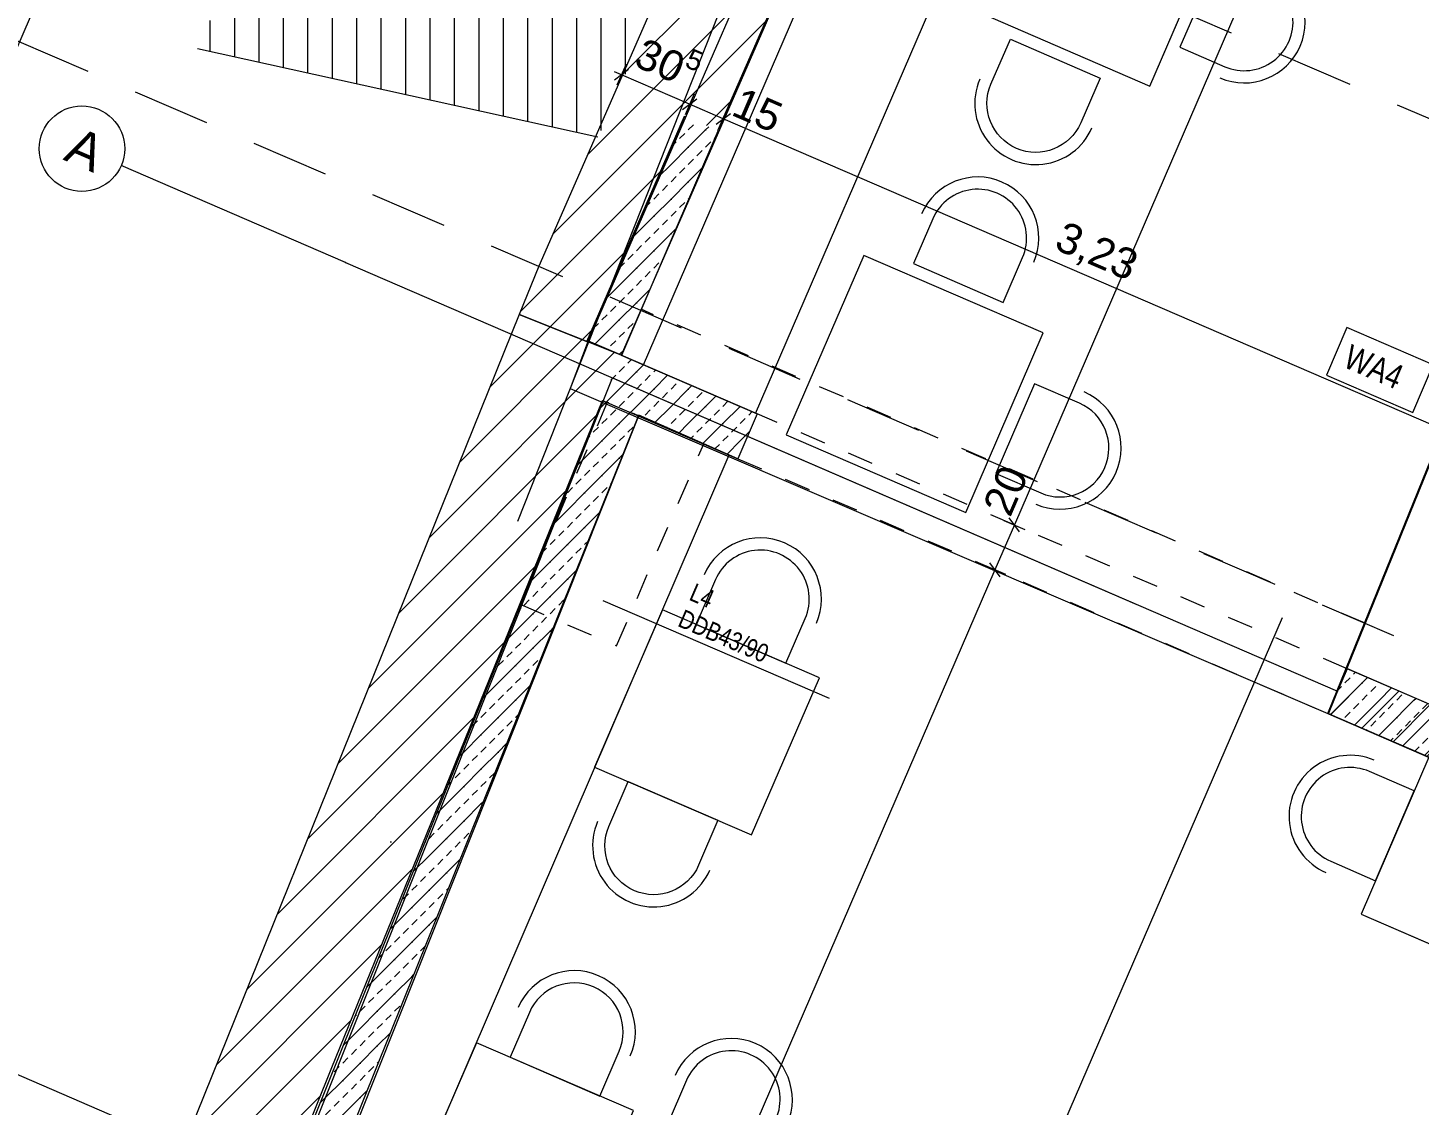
# Model space of a CAD drawing. Header units: millimetres. Extents: x 11801750 to 12566104, y 354831409 to 356234587.
# Drawn here: x 12542535 to 12548229, y 356224507 to 356228915 of the extents above; entities that cross this region are included whole.
import ezdxf
from ezdxf.enums import TextEntityAlignment as Align

# ---------------------------------------------------------------- set-up
doc = ezdxf.new("R2010")
doc.units = ezdxf.units.MM
doc.header["$MEASUREMENT"] = 0
for name, pattern in [('Dashed', [211.666667, 105.833333, -105.833333]), ('Dashed Long', [529.166651, 317.499995, -211.666656]), ('Dot & Dashed', [6702.78, 3527.78, -1763.89, 0, -1411.11])]:
    doc.linetypes.add(name, pattern=pattern)
for name, color, linetype in [('New_010 Aussenwände', 7, 'Continuous'), ('New_015 Innenwände', 7, 'Continuous'), ('New_035 Decken', 7, 'Continuous'), ('New_065 Möbel Einrichtung', 7, 'Continuous'), ('New_080 Raumdefinitionen', 7, 'Continuous'), ('New_110 Bemassungen Ausführung', 7, 'Continuous'), ('New_255 Plangrafiken', 7, 'Continuous'), ('New_290 Raster _ Achsen', 7, 'Continuous')]:
    doc.layers.add(name, color=color, linetype=linetype)
for name, color, linetype, lineweight in [('New_010 Aussenwände_Pen_No__1', 7, 'Continuous', 13), ('New_010 Aussenwände_Pen_No__96', 8, 'Continuous', 13), ('New_015 Innenwände_Pen_No__1', 7, 'Continuous', 13), ('New_015 Innenwände_Pen_No__96', 8, 'Continuous', 13), ('New_035 Decken_Pen_No__1', 7, 'Continuous', 13), ('New_065 Möbel Einrichtung_Pen_No__1', 7, 'Continuous', 13), ('New_065 Möbel Einrichtung_Pen_No__19', 255, 'Continuous', 13), ('New_065 Möbel Einrichtung_Pen_No__39', 8, 'Continuous', 13), ('New_110 Bemassungen Ausführung_Pen_No__1', 7, 'Continuous', 13), ('New_160 Beschriftungen Ausführung_Pen_No__1', 7, 'Continuous', 13), ('New_255 Plangrafiken_Pen_No__1', 7, 'Continuous', 13), ('New_255 Plangrafiken_Pen_No__21', 1, 'Continuous', 13), ('New_255 Plangrafiken_Pen_No__39', 8, 'Continuous', 13), ('New_290 Raster _ Achsen_Pen_No__1', 7, 'Continuous', 13), ('New_290 Raster _ Achsen_Pen_No__108', 7, 'Continuous', 13), ('New_Baulinie_Pen_No__21', 1, 'Continuous', 13)]:
    doc.layers.add(name, color=color, linetype=linetype, lineweight=lineweight)
doc.styles.add('GENERATED_STYLE_1', font='arial.ttf')
doc.styles.add('GENERATED_STYLE_2', font='arial.ttf', dxfattribs={"width": 0.8})
doc.dimstyles.new('GENERATED_STYLE__1', dxfattribs={"dimtxt": 125, "dimasz": 47.5, "dimexe": 0.18, "dimexo": 2, "dimgap": 0, "dimtad": 1, "dimlfac": 0.001, "dimzin": 0, "dimdsep": 46, "dimtxsty": 'GENERATED_STYLE_1', "dimblk": 'ARROWHEAD_2', "dimblk1": 'ARROWHEAD_2', "dimblk2": 'ARROWHEAD_2', "dimcen": 0.09, "dimclrd": 7, "dimclre": 7, "dimclrt": 7, "dimadec": 0, "dimazin": 0, "dimtfac": 1, "dimtdec": 4, "dimtmove": 0, "dimatfit": 3, "dimfxl": 1, "dimtolj": 1, "dimtzin": 0, "dimarcsym": 0})
pattern_1 = [(45, (12240439.16, 356160438.36), (-70.710678, 70.710678), [30, -20]), (45, (12240403.8, 356160473.71), (-70.710678, 70.710678), [100, 0])]
pattern_2 = [(45, (12240439.16, 356160438.36), (-91.92388, 91.92388), [])]

# ---------------------------------------------------------------- blocks, each defined once
blk = doc.blocks.new('*X21', base_point=(12240439.2, 356160438.4))
at = {"layer": 'New_255 Plangrafiken_Pen_No__39', "color": 8, "linetype": 'Continuous', "lineweight": 13}
for p, q in [((12543379.9, 356229041), (12543379.9, 356228796.2)), ((12543379.9, 356229041), (12543379.9, 356228796.2)), ((12543479.9, 356229041), (12543479.9, 356228791)), ((12543479.9, 356229041), (12543479.9, 356228791)), ((12543579.9, 356229041), (12543579.9, 356228791)), ((12543579.9, 356229041), (12543579.9, 356228791)), ((12543679.9, 356229041), (12543679.9, 356228791)), ((12543679.9, 356229041), (12543679.9, 356228791)), ((12543779.9, 356229041), (12543779.9, 356228791)), ((12543779.9, 356229041), (12543779.9, 356228791)), ((12543879.9, 356229041), (12543879.9, 356228791)), ((12543879.9, 356229041), (12543879.9, 356228791)), ((12543979.9, 356229041), (12543979.9, 356228791)), ((12543979.9, 356229041), (12543979.9, 356228791)), ((12544079.9, 356229041), (12544079.9, 356228791)), ((12544079.9, 356229041), (12544079.9, 356228791)), ((12544179.9, 356229041), (12544179.9, 356228791)), ((12544179.9, 356229041), (12544179.9, 356228791)), ((12544279.9, 356229041), (12544279.9, 356228791)), ((12544279.9, 356229041), (12544279.9, 356228791)), ((12544379.9, 356229041), (12544379.9, 356228791)), ((12544379.9, 356229041), (12544379.9, 356228791)), ((12544479.9, 356229041), (12544479.9, 356228791)), ((12544479.9, 356229041), (12544479.9, 356228791)), ((12544579.9, 356229041), (12544579.9, 356228791)), ((12544579.9, 356229041), (12544579.9, 356228791)), ((12544679.9, 356229041), (12544679.9, 356228791)), ((12544679.9, 356229041), (12544679.9, 356228791)), ((12544779.9, 356229041), (12544779.9, 356228791)), ((12544779.9, 356229041), (12544779.9, 356228791)), ((12544879.9, 356229041), (12544879.9, 356228791)), ((12544879.9, 356229041), (12544879.9, 356228791)), ((12544979.9, 356229041), (12544979.9, 356228791)), ((12544979.9, 356229041), (12544979.9, 356228791)), ((12543279.9, 356228945.4), (12543279.9, 356228818.2)), ((12543279.9, 356228945.4), (12543279.9, 356228818.2)), ((12543479.9, 356228791), (12543479.9, 356228774.1)), ((12543479.9, 356228791), (12543479.9, 356228774.1)), ((12543579.9, 356228791), (12543579.9, 356228752.1)), ((12543579.9, 356228791), (12543579.9, 356228752.1)), ((12543679.9, 356228791), (12543679.9, 356228730)), ((12543679.9, 356228791), (12543679.9, 356228730)), ((12543779.9, 356228791), (12543779.9, 356228708)), ((12543779.9, 356228791), (12543779.9, 356228708)), ((12543879.9, 356228791), (12543879.9, 356228685.9)), ((12543879.9, 356228791), (12543879.9, 356228685.9)), ((12543979.9, 356228791), (12543979.9, 356228663.8)), ((12543979.9, 356228791), (12543979.9, 356228663.8)), ((12544079.9, 356228791), (12544079.9, 356228641.8)), ((12544079.9, 356228791), (12544079.9, 356228641.8)), ((12544179.9, 356228791), (12544179.9, 356228619.7)), ((12544179.9, 356228791), (12544179.9, 356228619.7)), ((12544279.9, 356228791), (12544279.9, 356228597.7)), ((12544279.9, 356228791), (12544279.9, 356228597.7)), ((12544379.9, 356228791), (12544379.9, 356228575.6)), ((12544379.9, 356228791), (12544379.9, 356228575.6)), ((12544479.9, 356228791), (12544479.9, 356228553.6)), ((12544479.9, 356228791), (12544479.9, 356228553.6)), ((12544579.9, 356228791), (12544579.9, 356228541)), ((12544579.9, 356228791), (12544579.9, 356228541)), ((12544679.9, 356228791), (12544679.9, 356228541)), ((12544679.9, 356228791), (12544679.9, 356228541)), ((12544779.9, 356228791), (12544779.9, 356228541)), ((12544779.9, 356228791), (12544779.9, 356228541)), ((12544879.9, 356228791), (12544879.9, 356228541)), ((12544879.9, 356228791), (12544879.9, 356228541)), ((12544979.9, 356228791), (12544979.9, 356228725.8)), ((12544979.9, 356228791), (12544979.9, 356228725.8)), ((12544579.9, 356228541), (12544579.9, 356228531.5)), ((12544579.9, 356228541), (12544579.9, 356228531.5)), ((12544679.9, 356228541), (12544679.9, 356228509.4)), ((12544679.9, 356228541), (12544679.9, 356228509.4)), ((12544779.9, 356228541), (12544779.9, 356228487.4)), ((12544779.9, 356228541), (12544779.9, 356228487.4)), ((12544879.9, 356228541), (12544879.9, 356228495.6)), ((12544879.9, 356228541), (12544879.9, 356228495.6))]:
    blk.add_line(p, q, dxfattribs=at)
blk = doc.blocks.new('Fill_2', base_point=(12240439.2, 356160438.4))
at = {"layer": 'New_255 Plangrafiken_Pen_No__39', "color": 8, "linetype": 'Continuous', "lineweight": 13}
blk.add_blockref('*X21', (12240439.2, 356160438.4), dxfattribs=at)
blk = doc.blocks.new('Slab_5', base_point=(12545847.7, 356218065.5))
at = {"layer": 'New_035 Decken_Pen_No__1', "color": 7, "linetype": 'Continuous', "lineweight": 13, "flags": 128}
blk.add_lwpolyline([(12545847.7, 356218065.5), (12541857.8, 356219789.1), (12544927.2, 356227482.7), (12547894, 356226201), (12547854.4, 356226109.2), (12552736.2, 356224000.4), (12551404.9, 356220918.5), (12547851, 356222450.4), (12545939.5, 356218025.8)], close=True, dxfattribs=at)
blk = doc.blocks.new('Slab_6', base_point=(12547854.4, 356226109.2))
at = {"layer": 'New_035 Decken_Pen_No__1', "color": 7, "linetype": 'Continuous', "lineweight": 13, "flags": 128}
blk.add_lwpolyline([(12547854.4, 356226109.2), (12550065, 356231553.1), (12550122.1, 356231694.1), (12546907.5, 356232408.4), (12544827.2, 356227634.8), (12544754.7, 356227439.1)], close=True, dxfattribs=at)
blk = doc.blocks.new('Wall_7', base_point=(12542899.1, 356222447.5))
at = {"layer": 'New_010 Aussenwände', "linetype": 'Continuous', "lineweight": 0, "true_color": 0x000000}
h = blk.add_hatch(dxfattribs=at)
h.set_pattern_fill('BETON_BEWEHRT_SN46', color=18, style=0, pattern_type=2)
h.set_pattern_definition(pattern_1)
h.paths.add_polyline_path([(12543047.5, 356222387.8), (12545035.6, 356227330.2), (12544887.1, 356227389.9), (12542899.1, 356222447.5)])
at = {"layer": 'New_010 Aussenwände_Pen_No__1', "color": 7, "linetype": 'Continuous', "lineweight": 13, "flags": 128}
for points in [[(12544887.1, 356227389.9), (12542899.1, 356222447.5)], [(12543047.5, 356222387.8), (12545035.6, 356227330.2)]]:
    blk.add_lwpolyline(points, dxfattribs=at)
blk = doc.blocks.new('Wall_10', base_point=(12544545.9, 356227742.6))
at = {"layer": 'New_010 Aussenwände_Pen_No__96', "linetype": 'Continuous', "lineweight": 13}
h = blk.add_hatch(dxfattribs=at)
h.set_pattern_fill('COMMON_BRICK', color=8, style=0, pattern_type=2)
h.set_pattern_definition(pattern_2)
h.paths.add_polyline_path([(12544625.9, 356227939.6), (12544545.9, 356227742.6), (12544822.8, 356227632.1), (12545221.9, 356228553.6), (12545358.6, 356228494.6), (12545759.5, 356229410.7), (12545621.8, 356229470.2), (12546022.6, 356230386.3), (12546160.3, 356230326.8), (12546561.2, 356231243), (12546423.5, 356231302.5), (12546907.5, 356232408.4), (12548004.1, 356232164.7), (12547971.6, 356232018.3), (12549088.8, 356231770.1), (12549121.4, 356231916.5), (12550122.1, 356231694.1), (12550236.4, 356231976), (12546731.6, 356232754.8)])
at = {"layer": 'New_010 Aussenwände_Pen_No__1', "color": 7, "linetype": 'Continuous', "lineweight": 13, "flags": 128}
for points in [[(12546731.6, 356232754.8), (12544625.9, 356227939.6)], [(12545358.6, 356228494.6), (12545759.5, 356229410.7)], [(12544822.8, 356227632.1), (12545221.9, 356228553.6)], [(12544625.9, 356227939.6), (12544545.9, 356227742.6)], [(12544545.9, 356227742.6), (12544822.8, 356227632.1)]]:
    blk.add_lwpolyline(points, dxfattribs=at)
blk = doc.blocks.new('Wall_11', base_point=(12544827.2, 356227634.8))
at = {"layer": 'New_010 Aussenwände', "linetype": 'Continuous', "lineweight": 0, "true_color": 0x000000}
h = blk.add_hatch(dxfattribs=at)
h.set_pattern_fill('BETON_BEWEHRT_SN46', color=18, style=0, pattern_type=2)
h.set_pattern_definition(pattern_1)
h.paths.add_polyline_path([(12544965, 356227575.6), (12545359.6, 356228494.1), (12545221.9, 356228553.6), (12544827.2, 356227634.8)])
at = {"layer": 'New_010 Aussenwände_Pen_No__1', "color": 7, "linetype": 'Continuous', "lineweight": 13, "flags": 128}
for points in [[(12545221.9, 356228553.6), (12544827.2, 356227634.8)], [(12544965, 356227575.6), (12545359.6, 356228494.1)], [(12544827.2, 356227634.8), (12544965, 356227575.6)]]:
    blk.add_lwpolyline(points, dxfattribs=at)
blk = doc.blocks.new('Wall_16', base_point=(12551027.9, 356231799.1))
at = {"layer": 'New_010 Aussenwände_Pen_No__1', "color": 7, "linetype": 'Continuous', "lineweight": 13}
blk.add_line((12548300.5, 356226134.4), (12547933.2, 356226293), dxfattribs=at)
at = {"layer": 'New_010 Aussenwände_Pen_No__1', "color": 7, "linetype": 'Continuous', "lineweight": 13, "flags": 128}
blk.add_lwpolyline([(12548595.2, 356227926.6), (12547933.2, 356226293)], dxfattribs=at)
blk = doc.blocks.new('Wall_18', base_point=(12544962.3, 356227575.3))
at = {"layer": 'New_010 Aussenwände', "linetype": 'Continuous', "lineweight": 0, "true_color": 0x000000}
h = blk.add_hatch(dxfattribs=at)
h.set_pattern_fill('BETON_BEWEHRT_SN46', color=18, style=0, pattern_type=2)
h.set_pattern_definition(pattern_1)
h.paths.add_polyline_path([(12544887.1, 356227389.9), (12545440.2, 356227152.1), (12545519.2, 356227335.8), (12544962.3, 356227575.3)])
at = {"layer": 'New_010 Aussenwände_Pen_No__1', "color": 7, "linetype": 'Continuous', "lineweight": 13, "flags": 128}
for points in [[(12545519.2, 356227335.8), (12544962.3, 356227575.3)], [(12544887.1, 356227389.9), (12545440.2, 356227152.1)], [(12545519.2, 356227335.8), (12545440.2, 356227152.1)]]:
    blk.add_lwpolyline(points, dxfattribs=at)
blk = doc.blocks.new('Wall_19', base_point=(12548592.7, 356225790.3))
at = {"layer": 'New_010 Aussenwände', "linetype": 'Continuous', "lineweight": 0, "true_color": 0x000000}
h = blk.add_hatch(dxfattribs=at)
h.set_pattern_fill('BETON_BEWEHRT_SN46', color=18, style=0, pattern_type=2)
h.set_pattern_definition(pattern_1)
h.paths.add_polyline_path([(12547933.2, 356226293), (12547858.1, 356226107.6), (12548300.5, 356226134.4)])
h = blk.add_hatch(dxfattribs=at)
h.set_pattern_fill('BETON_BEWEHRT_SN46', color=18, style=0, pattern_type=2)
h.set_pattern_definition(pattern_1)
h.paths.add_polyline_path([(12547858.1, 356226107.6), (12549706.8, 356225309), (12549770.2, 356225455.9), (12549786.1, 356225492.6), (12548300.5, 356226134.4)])
at = {"layer": 'New_010 Aussenwände_Pen_No__1', "color": 7, "linetype": 'Continuous', "lineweight": 13}
blk.add_line((12548300.5, 356226134.4), (12547933.2, 356226293), dxfattribs=at)
at = {"layer": 'New_010 Aussenwände_Pen_No__1', "color": 7, "linetype": 'Continuous', "lineweight": 13, "flags": 128}
for points in [[(12547858.1, 356226107.6), (12547933.2, 356226293)], [(12547858.1, 356226107.6), (12549706.8, 356225309)]]:
    blk.add_lwpolyline(points, dxfattribs=at)
blk = doc.blocks.new('Wall_20', base_point=(12547933.7, 356226292.8))
at = {"layer": 'New_010 Aussenwände_Pen_No__96', "linetype": 'Continuous', "lineweight": 13}
h = blk.add_hatch(dxfattribs=at)
h.set_pattern_fill('COMMON_BRICK', color=8, style=0, pattern_type=2)
h.set_pattern_definition(pattern_2)
h.paths.add_polyline_path([(12547933.7, 356226292.8), (12547854.4, 356226109.2), (12548405.2, 356225871.3), (12548484.5, 356226054.9)])
at = {"layer": 'New_010 Aussenwände_Pen_No__1', "color": 7, "linetype": 'Continuous', "lineweight": 13, "flags": 128}
for points in [[(12547933.7, 356226292.8), (12547854.4, 356226109.2)], [(12548484.5, 356226054.9), (12547933.7, 356226292.8)], [(12547854.4, 356226109.2), (12548405.2, 356225871.3)], [(12548405.2, 356225871.3), (12548484.5, 356226054.9)]]:
    blk.add_lwpolyline(points, dxfattribs=at)
blk = doc.blocks.new('Wall_37', base_point=(12539105.3, 356213984.7))
at = {"layer": 'New_015 Innenwände_Pen_No__96', "linetype": 'Continuous', "lineweight": 13}
h = blk.add_hatch(dxfattribs=at)
h.set_pattern_fill('COMMON_BRICK', color=8, style=0, pattern_type=2)
h.set_pattern_definition(pattern_2)
h.paths.add_polyline_path([(12539105.3, 356213984.7), (12539526.9, 356213802.6), (12539729.3, 356214368.7), (12540445.4, 356216233.8), (12540673.7, 356216808.5), (12541025.8, 356217693.6), (12541718.2, 356219438.8), (12541901.2, 356219904.4), (12542070.1, 356220327.7), (12542314.7, 356220940.7), (12542912.9, 356222483.2), (12543413.4, 356223751.8), (12543776.6, 356224653.6), (12544204.9, 356225707.8), (12544962.3, 356227575.3), (12544545.9, 356227742.6), (12542691.4, 356223148.6), (12542135.9, 356221738.4), (12541223.3, 356219405.7), (12540557, 356217735.1), (12539650.6, 356215443.3), (12539315.6, 356214547.4)])
at = {"layer": 'New_015 Innenwände_Pen_No__1', "color": 7, "linetype": 'Continuous', "lineweight": 13, "flags": 128}
for points in [[(12544545.9, 356227742.6), (12542691.4, 356223148.6)], [(12544962.3, 356227575.3), (12544545.9, 356227742.6)], [(12544204.9, 356225707.8), (12544887.1, 356227389.9)], [(12543776.6, 356224653.6), (12544204.9, 356225707.8)], [(12543413.4, 356223751.8), (12543776.6, 356224653.6)]]:
    blk.add_lwpolyline(points, dxfattribs=at)
blk = doc.blocks.new('Standard grid marker[47]', base_point=(12541508.9, 356225057.5))
at = {"layer": 'New_290 Raster _ Achsen_Pen_No__108', "color": 7, "linetype": 'Dot & Dashed', "lineweight": 13}
blk.add_line((12542426.9, 356224660.9), (12563430.3, 356215587.8), dxfattribs=at)
at = {"layer": 'New_290 Raster _ Achsen_Pen_No__108', "color": 7, "lineweight": 13, "style": 'GENERATED_STYLE_1'}
for tag, p in [('AC_MarkerText_1_0', (12541391.5, 356225192.9)), ('AC_MarkerText_1_1', (12564552.3, 356215187.8))]:
    blk.add_attdef(tag, text='', height=150, rotation=336.6365, dxfattribs=at).set_placement(p, align=Align.TOP_CENTER)
blk = doc.blocks.new('Standard grid marker[48]', base_point=(12542916.7, 356228351.1))
at = {"layer": 'New_290 Raster _ Achsen_Pen_No__1', "color": 7, "linetype": 'Continuous', "lineweight": 13}
blk.add_circle((12542756.1, 356228420.5), 175, dxfattribs=at)
at = {"layer": 'New_290 Raster _ Achsen_Pen_No__108', "color": 7, "linetype": 'Dot & Dashed', "lineweight": 13}
for q in [(12542916.7, 356228351.1), (12564850.8, 356218876)]:
    blk.add_line((12543834.8, 356227954.6), q, dxfattribs=at)
blk.add_point((12543834.8, 356227954.6), dxfattribs=at)
blk.add_point((12543834.8, 356227954.6), dxfattribs=at)
at = {"layer": 'New_290 Raster _ Achsen_Pen_No__108', "color": 7, "lineweight": 13, "style": 'GENERATED_STYLE_1'}
for tag, p in [('AC_MarkerText_1_0', (12542799.4, 356228486.6)), ('AC_MarkerText_1_1', (12565972.8, 356218476.1))]:
    blk.add_attdef(tag, text='', height=150, rotation=336.6365, dxfattribs=at).set_placement(p, align=Align.TOP_CENTER)
blk = doc.blocks.new('Standard grid marker[52]', base_point=(12539230.2, 356213489.9))
at = {"layer": 'New_290 Raster _ Achsen_Pen_No__108', "color": 7, "linetype": 'Dot & Dashed', "lineweight": 13}
blk.add_line((12539603.7, 356214432.9), (12547078.2, 356233305.9), dxfattribs=at)
at = {"layer": 'New_290 Raster _ Achsen_Pen_No__108', "color": 7, "lineweight": 13, "style": 'GENERATED_STYLE_1'}
for tag, p in [('AC_MarkerText_1_1', (12547559.5, 356234477.6)), ('AC_MarkerText_1_0', (12539209.1, 356213393.3))]:
    blk.add_attdef(tag, text='', height=150, rotation=336.6365, dxfattribs=at).set_placement(p, align=Align.TOP_CENTER)
blk = doc.blocks.new('Dining Table 01 27[63]', base_point=(12547990.8, 356225287.7))
at = {"layer": 'New_065 Möbel Einrichtung_Pen_No__19', "color": 255, "linetype": 'Continuous', "lineweight": 13, "flags": 128}
blk.add_lwpolyline([(12547990.8, 356225287.7), (12548633.4, 356225010.1), (12548911, 356225652.7), (12548268.4, 356225930.3)], close=True, dxfattribs=at)
at = {"layer": 'New_065 Möbel Einrichtung_Pen_No__39', "color": 8, "linetype": 'Continuous', "lineweight": 13}
for p, q in [((12548268.4, 356225930.3), (12547990.8, 356225287.7)), ((12548911, 356225652.7), (12548268.4, 356225930.3)), ((12548633.4, 356225010.1), (12548911, 356225652.7)), ((12547990.8, 356225287.7), (12548633.4, 356225010.1))]:
    blk.add_line(p, q, dxfattribs=at)
blk = doc.blocks.new('Chair 02 27[65]', base_point=(12548050.3, 356225425.4))
at = {"layer": 'New_065 Möbel Einrichtung_Pen_No__39', "color": 8, "linetype": 'Continuous', "lineweight": 13, "flags": 128}
blk.add_lwpolyline([(12548050.3, 356225425.4), (12548208.9, 356225792.6), (12548025.3, 356225872, 1), (12547866.7, 356225504.8)], format="xyb", close=True, dxfattribs=at)
at = {"layer": 'New_065 Möbel Einrichtung_Pen_No__39', "color": 8, "linetype": 'Continuous', "lineweight": 13}
blk.add_arc((12547946, 356225688.4), 250, 66.6356, 246.6356, dxfattribs=at)
blk = doc.blocks.new('Dining Table 01 27[79]', base_point=(12546709.2, 356229727.9))
at = {"layer": 'New_065 Möbel Einrichtung_Pen_No__19', "color": 255, "linetype": 'Continuous', "lineweight": 13, "flags": 128}
blk.add_lwpolyline([(12546709.2, 356229727.9), (12546391.9, 356228993.5), (12547126.3, 356228676.2), (12547443.6, 356229410.7)], close=True, dxfattribs=at)
at = {"layer": 'New_065 Möbel Einrichtung_Pen_No__39', "color": 8, "linetype": 'Continuous', "lineweight": 13}
for p, q in [((12546709.2, 356229727.9), (12546391.9, 356228993.5)), ((12547443.6, 356229410.7), (12546709.2, 356229727.9)), ((12547126.3, 356228676.2), (12547443.6, 356229410.7)), ((12546391.9, 356228993.5), (12547126.3, 356228676.2))]:
    blk.add_line(p, q, dxfattribs=at)
blk = doc.blocks.new('Chair 02 27[80]', base_point=(12547408.2, 356229202.6))
at = {"layer": 'New_065 Möbel Einrichtung_Pen_No__39', "color": 8, "linetype": 'Continuous', "lineweight": 13, "flags": 128}
blk.add_lwpolyline([(12547408.2, 356229202.6), (12547249.5, 356228835.3), (12547433.1, 356228756, 1), (12547591.8, 356229123.2)], format="xyb", close=True, dxfattribs=at)
at = {"layer": 'New_065 Möbel Einrichtung_Pen_No__39', "color": 8, "linetype": 'Continuous', "lineweight": 13}
blk.add_arc((12547512.4, 356228939.6), 250, 246.6365, 66.6365, dxfattribs=at)
blk = doc.blocks.new('Chair 02 27[82]', base_point=(12546555.7, 356228868.3))
at = {"layer": 'New_065 Möbel Einrichtung_Pen_No__39', "color": 8, "linetype": 'Continuous', "lineweight": 13, "flags": 128}
blk.add_lwpolyline([(12546555.7, 356228868.3), (12546922.9, 356228709.7), (12546843.6, 356228526.1, -1), (12546476.4, 356228684.7)], format="xyb", close=True, dxfattribs=at)
at = {"layer": 'New_065 Möbel Einrichtung_Pen_No__39', "color": 8, "linetype": 'Continuous', "lineweight": 13}
blk.add_arc((12546660, 356228605.4), 250, 156.6365, 336.6365, dxfattribs=at)
blk = doc.blocks.new('Dining Table 01 27[83]', base_point=(12545955.7, 356227983.7))
at = {"layer": 'New_065 Möbel Einrichtung_Pen_No__19', "color": 255, "linetype": 'Continuous', "lineweight": 13, "flags": 128}
blk.add_lwpolyline([(12545955.7, 356227983.7), (12545638.5, 356227249.3), (12546372.9, 356226932.1), (12546690.1, 356227666.5)], close=True, dxfattribs=at)
at = {"layer": 'New_065 Möbel Einrichtung_Pen_No__39', "color": 8, "linetype": 'Continuous', "lineweight": 13}
for p, q in [((12545955.7, 356227983.7), (12545638.5, 356227249.3)), ((12546690.1, 356227666.5), (12545955.7, 356227983.7)), ((12546372.9, 356226932.1), (12546690.1, 356227666.5)), ((12545638.5, 356227249.3), (12546372.9, 356226932.1))]:
    blk.add_line(p, q, dxfattribs=at)
blk = doc.blocks.new('Chair 02 27[84]', base_point=(12546654.7, 356227458.4))
at = {"layer": 'New_065 Möbel Einrichtung_Pen_No__39', "color": 8, "linetype": 'Continuous', "lineweight": 13, "flags": 128}
blk.add_lwpolyline([(12546654.7, 356227458.4), (12546496.1, 356227091.2), (12546679.7, 356227011.9, 1), (12546838.3, 356227379.1)], format="xyb", close=True, dxfattribs=at)
at = {"layer": 'New_065 Möbel Einrichtung_Pen_No__39', "color": 8, "linetype": 'Continuous', "lineweight": 13}
blk.add_arc((12546759, 356227195.5), 250, 246.6365, 66.6365, dxfattribs=at)
blk = doc.blocks.new('Chair 02 27[85]', base_point=(12546159.2, 356227950.3))
at = {"layer": 'New_065 Möbel Einrichtung_Pen_No__39', "color": 8, "linetype": 'Continuous', "lineweight": 13, "flags": 128}
blk.add_lwpolyline([(12546159.2, 356227950.3), (12546526.4, 356227791.7), (12546605.7, 356227975.3, 1), (12546238.5, 356228133.9)], format="xyb", close=True, dxfattribs=at)
at = {"layer": 'New_065 Möbel Einrichtung_Pen_No__39', "color": 8, "linetype": 'Continuous', "lineweight": 13}
blk.add_arc((12546422.1, 356228054.6), 250, 336.6365, 156.6365, dxfattribs=at)
blk = doc.blocks.new('Dining Table 01 27[86]', base_point=(12545131.7, 356226533.1))
at = {"layer": 'New_065 Möbel Einrichtung_Pen_No__19', "color": 255, "linetype": 'Continuous', "lineweight": 13, "flags": 128}
blk.add_lwpolyline([(12545131.7, 356226533.1), (12544854.1, 356225890.5), (12545496.7, 356225612.9), (12545774.3, 356226255.5)], close=True, dxfattribs=at)
at = {"layer": 'New_065 Möbel Einrichtung_Pen_No__39', "color": 8, "linetype": 'Continuous', "lineweight": 13}
for p, q in [((12545131.7, 356226533.1), (12544854.1, 356225890.5)), ((12545774.3, 356226255.5), (12545131.7, 356226533.1)), ((12545496.7, 356225612.9), (12545774.3, 356226255.5)), ((12544854.1, 356225890.5), (12545496.7, 356225612.9))]:
    blk.add_line(p, q, dxfattribs=at)
blk = doc.blocks.new('Chair 02 27[87]', base_point=(12544991.8, 356225831))
at = {"layer": 'New_065 Möbel Einrichtung_Pen_No__39', "color": 8, "linetype": 'Continuous', "lineweight": 13, "flags": 128}
blk.add_lwpolyline([(12544991.8, 356225831), (12545359, 356225672.4), (12545279.7, 356225488.8, -1), (12544912.5, 356225647.4)], format="xyb", close=True, dxfattribs=at)
at = {"layer": 'New_065 Möbel Einrichtung_Pen_No__39', "color": 8, "linetype": 'Continuous', "lineweight": 13}
blk.add_arc((12545096.1, 356225568.1), 250, 156.6356, 336.6356, dxfattribs=at)
blk = doc.blocks.new('Chair 02 27[88]', base_point=(12545269.4, 356226473.6))
at = {"layer": 'New_065 Möbel Einrichtung_Pen_No__39', "color": 8, "linetype": 'Continuous', "lineweight": 13, "flags": 128}
blk.add_lwpolyline([(12545269.4, 356226473.6), (12545636.6, 356226315), (12545715.9, 356226498.6, 1), (12545348.7, 356226657.2)], format="xyb", close=True, dxfattribs=at)
at = {"layer": 'New_065 Möbel Einrichtung_Pen_No__39', "color": 8, "linetype": 'Continuous', "lineweight": 13}
blk.add_arc((12545532.3, 356226577.9), 250, 336.6356, 156.6356, dxfattribs=at)
blk = doc.blocks.new('Dining Table 01 27[89]', base_point=(12544370.3, 356224762.4))
at = {"layer": 'New_065 Möbel Einrichtung_Pen_No__19', "color": 255, "linetype": 'Continuous', "lineweight": 13, "flags": 128}
blk.add_lwpolyline([(12544370.3, 356224762.4), (12544092.7, 356224119.8), (12544735.3, 356223842.2), (12545012.9, 356224484.8)], close=True, dxfattribs=at)
at = {"layer": 'New_065 Möbel Einrichtung_Pen_No__39', "color": 8, "linetype": 'Continuous', "lineweight": 13}
for p, q in [((12544370.3, 356224762.4), (12544092.7, 356224119.8)), ((12545012.9, 356224484.8), (12544370.3, 356224762.4)), ((12544735.3, 356223842.2), (12545012.9, 356224484.8)), ((12544092.7, 356224119.8), (12544735.3, 356223842.2))]:
    blk.add_line(p, q, dxfattribs=at)
blk = doc.blocks.new('Chair 02 27[91]', base_point=(12544508, 356224702.9))
at = {"layer": 'New_065 Möbel Einrichtung_Pen_No__39', "color": 8, "linetype": 'Continuous', "lineweight": 13, "flags": 128}
blk.add_lwpolyline([(12544508, 356224702.9), (12544875.2, 356224544.3), (12544954.5, 356224727.9, 1), (12544587.3, 356224886.5)], format="xyb", close=True, dxfattribs=at)
at = {"layer": 'New_065 Möbel Einrichtung_Pen_No__39', "color": 8, "linetype": 'Continuous', "lineweight": 13}
blk.add_arc((12544770.9, 356224807.2), 250, 336.6356, 156.6356, dxfattribs=at)
blk = doc.blocks.new('Chair 02 27[94]', base_point=(12545150.6, 356224425.3))
at = {"layer": 'New_065 Möbel Einrichtung_Pen_No__39', "color": 8, "linetype": 'Continuous', "lineweight": 13, "flags": 128}
blk.add_lwpolyline([(12545150.6, 356224425.3), (12545517.8, 356224266.7), (12545597.1, 356224450.3, 1), (12545229.9, 356224608.9)], format="xyb", close=True, dxfattribs=at)
at = {"layer": 'New_065 Möbel Einrichtung_Pen_No__39', "color": 8, "linetype": 'Continuous', "lineweight": 13}
blk.add_arc((12545413.5, 356224529.6), 250, 336.6356, 156.6356, dxfattribs=at)
blk = doc.blocks.new('Polyline_2', base_point=(12541250.4, 356211075.1))
at = {"layer": 'New_255 Plangrafiken_Pen_No__1', "color": 7, "linetype": 'Dot & Dashed', "lineweight": 13, "flags": 128}
blk.add_lwpolyline([(12541250.4, 356211075.1), (12541043.5, 356211164.5), (12550464.5, 356232973.1), (12550472.7, 356232969.6)], dxfattribs=at)
blk = doc.blocks.new('*D301', base_point=(12240439.2, 356160438.4))
at = {"layer": 'New_110 Bemassungen Ausführung_Pen_No__1', "color": 7, "linetype": 'Continuous', "lineweight": 13, "transparency": 16777216}
for p, q in [((12548662.3, 356231720), (12546572, 356226881.1)), ((12548619.3, 356231738.5), (12548705.3, 356231701.4)), ((12548683.8, 356231691), (12548640.8, 356231748.9)), ((12548674.4, 356231748), (12548662.3, 356231720)), ((12546528.9, 356226899.7), (12546615, 356226862.5)), ((12546593.5, 356226852.1), (12546550.4, 356226910))]:
    blk.add_line(p, q, dxfattribs=at)
at = {"layer": 'New_110 Bemassungen Ausführung_Pen_No__1', "color": 7, "lineweight": 13, "transparency": 16777216, "char_height": 125, "attachment_point": 7, "rotation": 66.6365, "style": 'GENERATED_STYLE_1'}
for s, insert in [('\\A1;{\\pql;\\fArial|b0|i0|c0|p0;\\W1.000000;5,27}', (12547528, 356229157.3)), ('\\A1;{\\pql;\\fArial|b0|i0|c0|p0;\\W1.000000;20}', (12546556.2, 356226907.6))]:
    blk.add_mtext(s, dxfattribs=dict(at, insert=insert))
blk = doc.blocks.new('ARROWHEAD_2')
at = {"color": 0, "linetype": 'Continuous', "lineweight": 0}
for p, q in [((0, 0), (-1, 0)), ((-0.38, -0.66), (0.38, 0.66))]:
    blk.add_line(p, q, dxfattribs=at)
blk = doc.blocks.new('*D302', base_point=(12240439.2, 356160438.4))
at = {"layer": 'New_110 Bemassungen Ausführung_Pen_No__1', "color": 7, "linetype": 'Continuous', "lineweight": 13, "transparency": 16777216}
for p, q in [((12548662.3, 356231720), (12546572, 356226881.1)), ((12546572, 356226881.1), (12546492.7, 356226697.5)), ((12546528.9, 356226899.7), (12546615, 356226862.5)), ((12546593.5, 356226852.1), (12546550.4, 356226910)), ((12546492.7, 356226697.5), (12543297.6, 356219301.1)), ((12546449.6, 356226716.1), (12546535.7, 356226678.9)), ((12546514.2, 356226668.5), (12546471.1, 356226726.4))]:
    blk.add_line(p, q, dxfattribs=at)
blk = doc.blocks.new('*D303', base_point=(12240439.2, 356160438.4))
at = {"layer": 'New_110 Bemassungen Ausführung_Pen_No__1', "color": 7, "linetype": 'Continuous', "lineweight": 13, "transparency": 16777216}
for p, q in [((12546492.7, 356226697.5), (12543297.6, 356219301.1)), ((12546449.6, 356226716.1), (12546535.7, 356226678.9)), ((12546514.2, 356226668.5), (12546471.1, 356226726.4)), ((12543319.1, 356219272.2), (12543276, 356219330.1))]:
    blk.add_line(p, q, dxfattribs=at)
at = {"layer": 'New_110 Bemassungen Ausführung_Pen_No__1', "color": 7, "lineweight": 13, "transparency": 16777216, "insert": (12544821, 356222815.3), "char_height": 125, "attachment_point": 7, "rotation": 66.6365, "style": 'GENERATED_STYLE_1'}
blk.add_mtext('\\A1;{\\pql;\\fArial|b0|i0|c0|p0;\\W1.000000;8,05\\fArial|b0|i0|c0|p0;\\W1.000000;\\A1{\\H.66x;\\S5^  ;}}', dxfattribs=at)
blk = doc.blocks.new('*D304', base_point=(12240439.2, 356160438.4))
at = {"layer": 'New_110 Bemassungen Ausführung_Pen_No__1', "color": 7, "linetype": 'Continuous', "lineweight": 13, "transparency": 16777216}
for p, q in [((12546492.7, 356226697.5), (12543297.6, 356219301.1)), ((12543297.6, 356219301.1), (12543099.3, 356218842.1)), ((12543254.5, 356219319.7), (12543340.6, 356219282.6)), ((12543319.1, 356219272.2), (12543276, 356219330.1)), ((12543120.8, 356218813.2), (12543077.8, 356218871.1))]:
    blk.add_line(p, q, dxfattribs=at)
at = {"layer": 'New_110 Bemassungen Ausführung_Pen_No__1', "color": 7, "lineweight": 13, "transparency": 16777216, "insert": (12543137.7, 356218994), "char_height": 125, "attachment_point": 7, "rotation": 66.6365, "style": 'GENERATED_STYLE_1'}
blk.add_mtext('\\A1;{\\pql;\\fArial|b0|i0|c0|p0;\\W1.000000;50}', dxfattribs=at)
blk = doc.blocks.new('*D309', base_point=(12240439.2, 356160438.4))
at = {"layer": 'New_110 Bemassungen Ausführung_Pen_No__1', "color": 7, "linetype": 'Continuous', "lineweight": 13, "transparency": 16777216}
for p, q in [((12536564.9, 356215082.1), (12542429, 356228657.1)), ((12542472.1, 356228638.5), (12542386, 356228675.7)), ((12542450.6, 356228628.1), (12542407.5, 356228686)), ((12542429, 356228657.1), (12542441.1, 356228685.1)), ((12536607.9, 356215063.5), (12536521.8, 356215100.7)), ((12536543.3, 356215111.1), (12536586.4, 356215053.1)), ((12536552.7, 356215054), (12536564.9, 356215082.1))]:
    blk.add_line(p, q, dxfattribs=at)
at = {"layer": 'New_110 Bemassungen Ausführung_Pen_No__1', "color": 7, "lineweight": 13, "transparency": 16777216, "insert": (12539404, 356221641.8), "char_height": 125, "attachment_point": 7, "rotation": 66.6365, "style": 'GENERATED_STYLE_1'}
blk.add_mtext('\\A1;{\\pql;\\fArial|b0|i0|c0|p0;\\W1.000000;14,78\\fArial|b0|i0|c0|p0;\\W1.000000;\\A1{\\H.66x;\\S5^  ;}}', dxfattribs=at)
blk = doc.blocks.new('*D310', base_point=(12240439.2, 356160438.4))
at = {"layer": 'New_110 Bemassungen Ausführung_Pen_No__1', "color": 7, "linetype": 'Continuous', "lineweight": 13, "transparency": 16777216}
for p, q in [((12544628, 356233663.4), (12544541.9, 356233700.5)), ((12544606.5, 356233653), (12544563.4, 356233710.9)), ((12544584.9, 356233682), (12544597, 356233710)), ((12542416.6, 356228662.5), (12544584.9, 356233682)), ((12542395.1, 356228691.4), (12542438.1, 356228633.5)), ((12542459.6, 356228643.9), (12542373.6, 356228681)), ((12542404.5, 356228634.4), (12542416.6, 356228662.5))]:
    blk.add_line(p, q, dxfattribs=at)
at = {"layer": 'New_110 Bemassungen Ausführung_Pen_No__1', "color": 7, "lineweight": 13, "transparency": 16777216, "insert": (12543411.6, 356231029), "char_height": 125, "attachment_point": 7, "rotation": 66.6365, "style": 'GENERATED_STYLE_1'}
blk.add_mtext('\\A1;{\\pql;\\fArial|b0|i0|c0|p0;\\W1.000000;5,47}', dxfattribs=at)
blk = doc.blocks.new('*D356', base_point=(12240439.2, 356160438.4))
at = {"layer": 'New_110 Bemassungen Ausführung_Pen_No__1', "color": 7, "linetype": 'Continuous', "lineweight": 13, "transparency": 16777216}
for p, q in [((12548317.7, 356227240.1), (12548375.6, 356227283.2)), ((12549081.3, 356226944.3), (12548346.7, 356227261.7)), ((12549099.9, 356226987.4), (12549062.7, 356226901.3)), ((12549052.3, 356226922.8), (12549110.2, 356226965.9))]:
    blk.add_line(p, q, dxfattribs=at)
at = {"layer": 'New_110 Bemassungen Ausführung_Pen_No__1', "color": 7, "lineweight": 13, "transparency": 16777216, "insert": (12548636.4, 356227163.8), "char_height": 125, "attachment_point": 7, "rotation": 336.6365, "style": 'GENERATED_STYLE_1'}
blk.add_mtext('\\A1;{\\pql;\\fArial|b0|i0|c0|p0;\\W1.000000;80}', dxfattribs=at)
blk = doc.blocks.new('*D357', base_point=(12240439.2, 356160438.4))
at = {"layer": 'New_110 Bemassungen Ausführung_Pen_No__1', "color": 7, "linetype": 'Continuous', "lineweight": 13, "transparency": 16777216}
for p, q in [((12545380.7, 356228542.9), (12545243, 356228602.4)), ((12545399.3, 356228585.9), (12545362.1, 356228499.9)), ((12545351.7, 356228521.4), (12545409.7, 356228564.5)), ((12548346.7, 356227261.7), (12545380.7, 356228542.9)), ((12548317.7, 356227240.1), (12548375.6, 356227283.2)), ((12548365.3, 356227304.7), (12548328.1, 356227218.6)), ((12549081.3, 356226944.3), (12548346.7, 356227261.7))]:
    blk.add_line(p, q, dxfattribs=at)
at = {"layer": 'New_110 Bemassungen Ausführung_Pen_No__1', "color": 7, "lineweight": 13, "transparency": 16777216, "char_height": 125, "attachment_point": 7, "rotation": 336.6365, "style": 'GENERATED_STYLE_1'}
for s, insert in [('\\A1;{\\pql;\\fArial|b0|i0|c0|p0;\\W1.000000;15}', (12545407.2, 356228558.7)), ('\\A1;{\\pql;\\fArial|b0|i0|c0|p0;\\W1.000000;3,23}', (12546720.5, 356227991.4))]:
    blk.add_mtext(s, dxfattribs=dict(at, insert=insert))
blk = doc.blocks.new('*D358', base_point=(12240439.2, 356160438.4))
at = {"layer": 'New_110 Bemassungen Ausführung_Pen_No__1', "color": 7, "linetype": 'Continuous', "lineweight": 13, "transparency": 16777216}
for p, q in [((12545214, 356228580.9), (12545272, 356228623.9)), ((12545380.7, 356228542.9), (12545243, 356228602.4)), ((12545399.3, 356228585.9), (12545362.1, 356228499.9)), ((12545351.7, 356228521.4), (12545409.7, 356228564.5))]:
    blk.add_line(p, q, dxfattribs=at)
blk = doc.blocks.new('*D359', base_point=(12240439.2, 356160438.4))
at = {"layer": 'New_110 Bemassungen Ausführung_Pen_No__1', "color": 7, "linetype": 'Continuous', "lineweight": 13, "transparency": 16777216}
for p, q in [((12544982.9, 356228765.8), (12544945.7, 356228679.8)), ((12544993.2, 356228744.3), (12544935.3, 356228701.3)), ((12544964.3, 356228722.8), (12544936.2, 356228734.9)), ((12545243, 356228602.4), (12544964.3, 356228722.8)), ((12545261.6, 356228645.4), (12545224.4, 356228559.4)), ((12545214, 356228580.9), (12545272, 356228623.9)), ((12545380.7, 356228542.9), (12545243, 356228602.4))]:
    blk.add_line(p, q, dxfattribs=at)
at = {"layer": 'New_110 Bemassungen Ausführung_Pen_No__1', "color": 7, "lineweight": 13, "transparency": 16777216, "insert": (12544994, 356228728.6), "char_height": 125, "attachment_point": 7, "rotation": 336.6365, "style": 'GENERATED_STYLE_1'}
blk.add_mtext('\\A1;{\\pql;\\fArial|b0|i0|c0|p0;\\W1.000000;30\\fArial|b0|i0|c0|p0;\\W1.000000;\\A1{\\H.66x;\\S5^  ;}}', dxfattribs=at)

msp = doc.modelspace()

# ---------------------------------------------------------------- linework, layer by layer
at = {"layer": 'New_065 Möbel Einrichtung_Pen_No__1', "color": 7, "linetype": 'Dashed', "lineweight": 13}
msp.add_line((12544962.317, 356227575.321), (12545054.184, 356227535.818), dxfattribs=at)
at = {"layer": 'New_065 Möbel Einrichtung_Pen_No__39', "color": 8, "linetype": 'Continuous', "lineweight": 13}
for p, q in [((12545054.184, 356227535.818), (12547076.474, 356232217.225)), ((12545513.187, 356227337.536), (12547573.429, 356232106.797)), ((12542866.202, 356221264.542), (12545404.491, 356227167.477))]:
    msp.add_line(p, q, dxfattribs=at)
at = {"layer": 'New_080 Raumdefinitionen', "color": 21, "linetype": 'Continuous', "lineweight": 0, "true_color": 0xffa8a8, "flags": 128}
msp.add_lwpolyline([(12539876.318, 356214305.201), (12547293.631, 356211101.044), (12549452.15, 356216097.807), (12545698.905, 356217721.318), (12547798.798, 356222581.775), (12551352.697, 356221049.877), (12552644.393, 356224040.03), (12547854.374, 356226109.195), (12550065.033, 356231553.137), (12546995.418, 356232235.237), (12544962.317, 356227575.321), (12545519.23, 356227335.845), (12545440.224, 356227152.112), (12545035.746, 356227330.662), (12542050.07, 356219845.838), (12542770.264, 356219528.929), (12542571.982, 356219069.925), (12541865.12, 356219375.278)], close=True, dxfattribs=at)
at = {"layer": 'New_160 Beschriftungen Ausführung_Pen_No__1', "color": 7, "linetype": 'Continuous', "lineweight": 13}
msp.add_lwpolyline([(12547849.302, 356227494.103), (12548202.236, 356227341.641), (12548286.171, 356227535.942), (12547933.237, 356227688.404)], close=True, dxfattribs=at)
at = {"layer": 'New_255 Plangrafiken_Pen_No__1', "color": 7, "linetype": 'Dashed', "lineweight": 13}
for p, q in [((12548008.349, 356226478.451), (12545044.819, 356227763.234)), ((12547933.702, 356226292.834), (12545519.23, 356227335.845)), ((12545440.224, 356227152.112), (12547854.374, 356226109.195))]:
    msp.add_line(p, q, dxfattribs=at)
at = {"layer": 'New_255 Plangrafiken_Pen_No__1', "color": 7, "linetype": 'Continuous', "lineweight": 13}
msp.add_line((12544888.42, 356226571.158), (12545813.458, 356226171.557), dxfattribs=at)
msp.add_lwpolyline([(12544867.913, 356228467.975), (12543229.2, 356228829.436)], dxfattribs=at)
at = {"layer": 'New_255 Plangrafiken_Pen_No__21', "color": 1, "linetype": 'Dashed', "lineweight": 13}
msp.add_lwpolyline([(12544549.312, 356226556.586), (12544944.055, 356226386.064), (12545300.962, 356227212.27), (12544906.219, 356227382.793)], close=True, dxfattribs=at)
at = {"layer": 'New_Baulinie_Pen_No__21', "color": 1, "linetype": 'Dashed Long', "lineweight": 13}
for points in [[(12542309.86, 356231118.774), (12559650.986, 356223627.657), (12558704.946, 356230146.433)], [(12541516.719, 356229282.727), (12561182.515, 356220787.43)]]:
    msp.add_lwpolyline(points, dxfattribs=at)

# ---------------------------------------------------------------- block references
at = {"layer": 'New_010 Aussenwände', "color": 7, "lineweight": 13}
for name, p in [('Wall_10', (12544545.911, 356227742.616)), ('Wall_16', (12551027.881, 356231799.095)), ('Wall_11', (12544827.184, 356227634.798)), ('Wall_18', (12544962.317, 356227575.321)), ('Wall_7', (12542899.063, 356222447.507)), ('Wall_20', (12547933.702, 356226292.834)), ('Wall_19', (12548592.665, 356225790.31))]:
    msp.add_blockref(name, p, dxfattribs=at)
at = {"layer": 'New_015 Innenwände', "color": 7, "lineweight": 13}
msp.add_blockref('Wall_37', (12539105.263, 356213984.694), dxfattribs=at)
at = {"layer": 'New_035 Decken', "color": 7, "linetype": 'Continuous', "lineweight": 13}
for name, p in [('Slab_6', (12547854.374, 356226109.195)), ('Slab_5', (12545847.706, 356218065.48))]:
    msp.add_blockref(name, p, dxfattribs=at)
at = {"layer": 'New_065 Möbel Einrichtung', "color": 7, "linetype": 'Continuous', "lineweight": 13}
for name, p in [('Dining Table 01 27[79]', (12546709.184, 356229727.903)), ('Chair 02 27[80]', (12547408.159, 356229202.55)), ('Chair 02 27[82]', (12546555.706, 356228868.284)), ('Chair 02 27[85]', (12546159.166, 356227950.333)), ('Dining Table 01 27[83]', (12545955.737, 356227983.745)), ('Chair 02 27[84]', (12546654.712, 356227458.393)), ('Chair 02 27[88]', (12545269.413, 356226473.629)), ('Dining Table 01 27[86]', (12545131.713, 356226533.116)), ('Chair 02 27[65]', (12548050.28, 356225425.443)), ('Dining Table 01 27[63]', (12547990.793, 356225287.743)), ('Chair 02 27[87]', (12544991.809, 356225831.029)), ('Chair 02 27[91]', (12544508.008, 356224702.938)), ('Dining Table 01 27[89]', (12544370.308, 356224762.424)), ('Chair 02 27[94]', (12545150.608, 356224425.333))]:
    msp.add_blockref(name, p, dxfattribs=at)
at = {"layer": 'New_255 Plangrafiken', "color": 7, "linetype": 'Dot & Dashed', "lineweight": 13}
msp.add_blockref('Polyline_2', (12541250.431, 356211075.105), dxfattribs=at)
at = {"layer": 'New_255 Plangrafiken_Pen_No__39', "color": 8, "linetype": 'Continuous', "lineweight": 13}
msp.add_blockref('Fill_2', (12240439.157, 356160438.356), dxfattribs=at)
at = {"layer": 'New_290 Raster _ Achsen', "color": 7, "linetype": 'Continuous', "lineweight": 13}
for name, p in [('Standard grid marker[52]', (12539230.19, 356213489.941)), ('Standard grid marker[47]', (12541508.851, 356225057.46))]:
    msp.add_blockref(name, p, dxfattribs=at)
ref = msp.add_blockref('Standard grid marker[48]', (12542916.746, 356228351.144), dxfattribs=at)
ref.add_attrib('AC_MarkerText_1', 'A', dxfattribs={"layer": 'New_290 Raster _ Achsen_Pen_No__108', "color": 7, "lineweight": 13, "height": 150, "rotation": 336.636458, "style": 'GENERATED_STYLE_1'}).set_placement((12542799.433, 356228486.582), align=Align.TOP_CENTER)

# ---------------------------------------------------------------- texts
at = {"layer": 'New_160 Beschriftungen Ausführung_Pen_No__1', "color": 7, "linetype": 'Continuous', "lineweight": 13, "insert": (12547911.844, 356227530.187), "char_height": 100, "attachment_point": 7, "rotation": 336.636458, "style": 'GENERATED_STYLE_2'}
msp.add_mtext('\\A1;{\\pql;\\fArial|b0|i0|c0|p0;\\W0.800000;WA\\fArial|b0|i0|c0|p0;\\W0.800000;4}', dxfattribs=at)
at = {"layer": 'New_255 Plangrafiken_Pen_No__1', "color": 7, "linetype": 'Continuous', "lineweight": 13, "insert": (12545189.681, 356226467.607), "char_height": 75, "attachment_point": 7, "rotation": 336.636458, "line_spacing_factor": 0.93412, "style": 'GENERATED_STYLE_2'}
msp.add_mtext('\\A1;{\\pql;\\fArial|b0|i0|c0|p0;\\W0.800000;L4\\P\\pql;\\fArial|b0|i0|c0|p0;\\W0.800000;DDB43/90}', dxfattribs=at)

# ---------------------------------------------------------------- dimensions: what is measured, and where the dimension line sits
at = {"layer": 'New_110 Bemassungen Ausführung', "color": 7, "linetype": 'Continuous', "lineweight": 13}
for base, p1, p2, angle, picture, middle, turn in [((12544584.928, 356233681.959), (12544545.911, 356227742.616), (12546730.633, 356232755.05), 66.636458, '*D310', (12543418.446, 356231202.312), 66.636458), ((12546571.974, 356226881.078), (12547971.607, 356232018.317), (12545519.23, 356227335.845), 246.636458, '*D301', (12547534.822, 356229330.623), 66.636458), ((12546492.661, 356226697.477), (12545519.23, 356227335.845), (12545440.224, 356227152.112), 246.636458, '*D302', (12546536.536, 356227019.687), 66.636458), ((12544964.268, 356228722.809), (12545221.915, 356228553.597), (12544625.934, 356227939.598), 156.636458, '*D359', (12545263.742, 356228688.756), 336.636458), ((12545380.699, 356228542.917), (12548008.349, 356226478.451), (12545359.616, 356228494.112), 156.636458, '*D357', (12546893.798, 356227984.599), 336.636458), ((12542429.028, 356228657.074), (12539105.263, 356213984.694), (12544545.911, 356227742.616), 66.636458, '*D309', (12539468.855, 356222025.202), 66.636458), ((12545242.998, 356228602.402), (12545359.616, 356228494.112), (12545221.915, 356228553.597), 156.636458, '*D358', (12545519.309, 356228578.355), 336.636458), ((12548346.683, 356227261.662), (12548742.944, 356226161.118), (12548008.349, 356226478.451), 156.636458, '*D356', (12548748.486, 356227183.405), 336.636458), ((12543297.568, 356219301.142), (12545440.224, 356227152.112), (12542541.489, 356219627.756), 246.636458, '*D303', (12544867.064, 356223155.02), 66.636458), ((12543099.286, 356218842.139), (12542541.489, 356219627.756), (12542343.207, 356219168.752), 246.636458, '*D304', (12543118.017, 356219106.145), 66.636458)]:
    dim = msp.add_linear_dim(base=base, p1=p1, p2=p2, angle=angle, dimstyle='GENERATED_STYLE__1', dxfattribs=at)
    dim.commit()
    dim.dimension.update_dxf_attribs({"geometry": picture, "text_midpoint": middle, "dimtype": 160, "text_rotation": turn})

doc.saveas('drawing.dxf')
